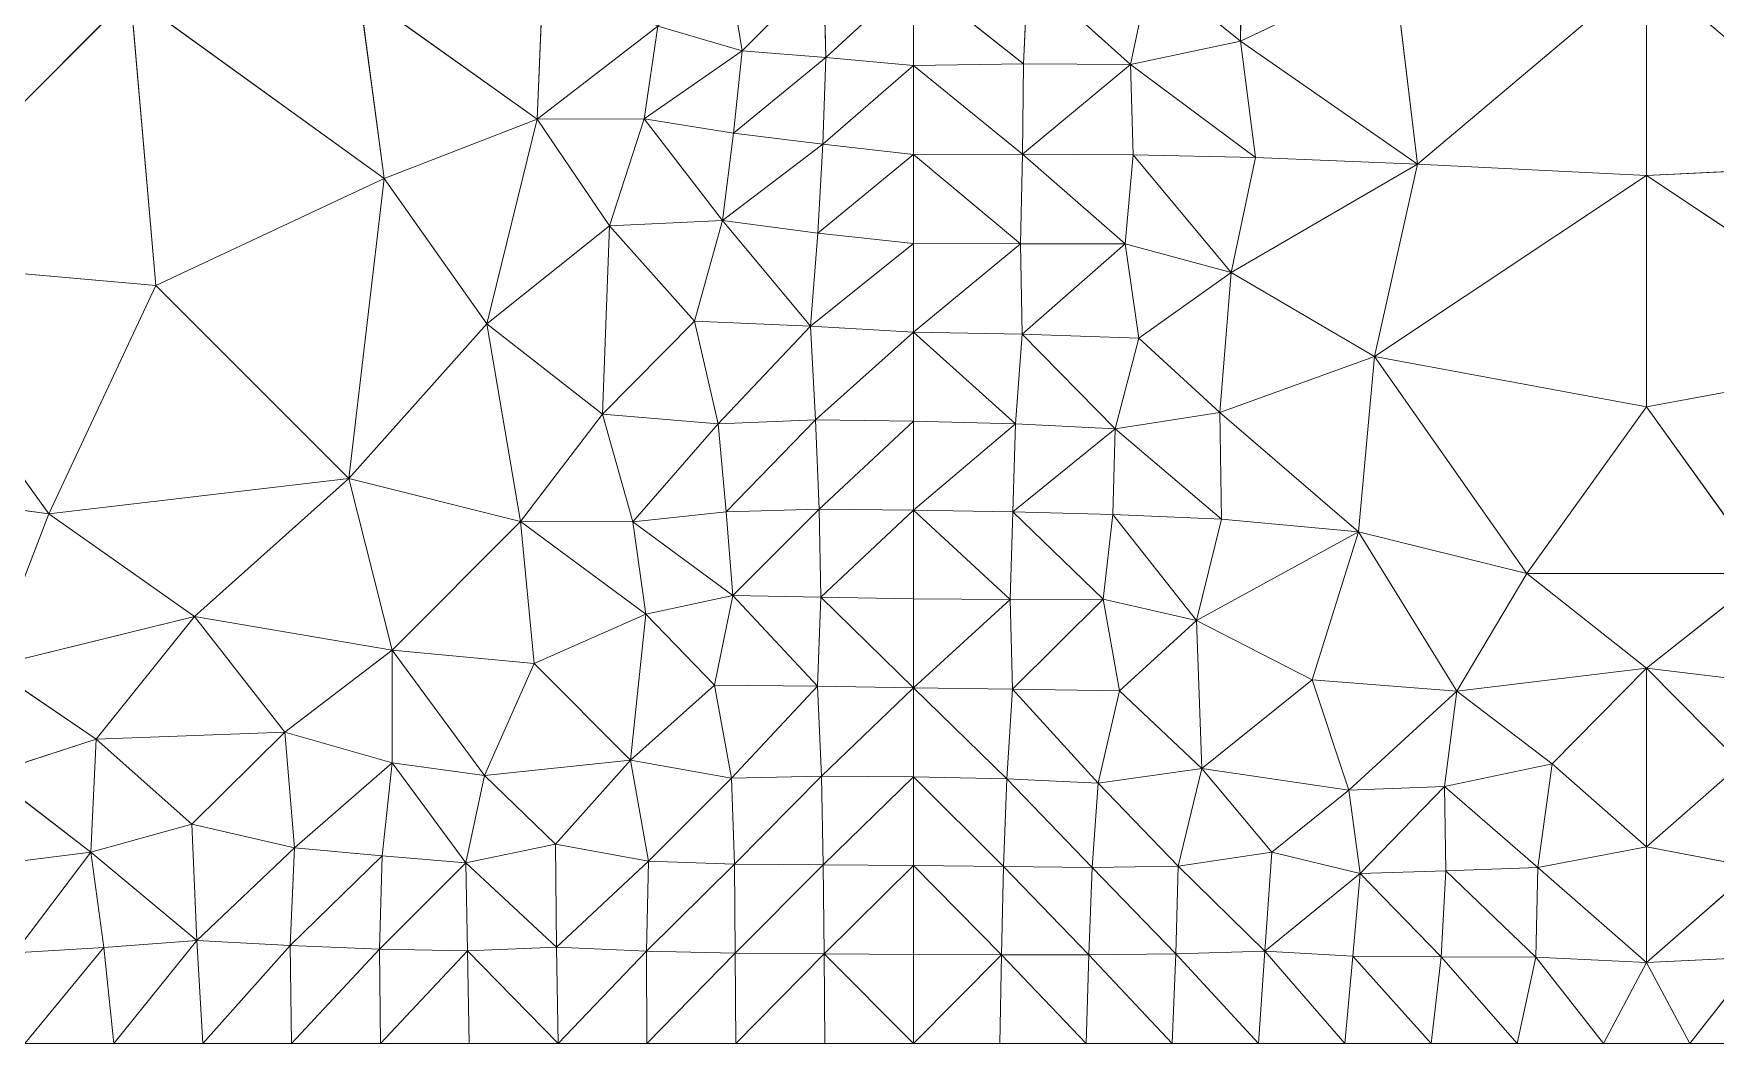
# Model space of a CAD drawing. Header units: metres. Extents: x 0 to 8, y 0 to 4.
# Drawn here: x 0.7 to 1.273, y 0 to 0.344 of the extents above; entities that cross this region are included whole.
import ezdxf

# ---------------------------------------------------------------- set-up
doc = ezdxf.new("R2010")
doc.units = ezdxf.units.M
doc.header["$MEASUREMENT"] = 0
for name, color, linetype, lineweight in [('DL_FE_MESH', 134, 'Continuous', 0), ('DL_FE_MESH_CELLS_10', 132, 'Continuous', 0), ('DL_FE_MESH_CELLS_9', 132, 'Continuous', 0), ('DL_TOPOLOGY', 7, 'Continuous', 0)]:
    doc.layers.add(name, color=color, linetype=linetype, lineweight=lineweight)

msp = doc.modelspace()

# ---------------------------------------------------------------- linework, layer by layer
at = {"layer": 'DL_FE_MESH'}
for p, q in [((1.11201, 0.39184), (1.11154, 0.34169)), ((0.94153, 0.33839), (0.9368, 0.36777)), ((0.87165, 0.31502), (0.87381, 0.36651)), ((0.96934, 0.36604), (0.94153, 0.33839)), ((0.96934, 0.36604), (0.97011, 0.33613)), ((0.97011, 0.33613), (1, 0.36364)), ((1.03749, 0.33391), (1, 0.36364)), ((1.03749, 0.33391), (1.03893, 0.36522)), ((1.07403, 0.3337), (1.03893, 0.36522)), ((1.07403, 0.3337), (1.08088, 0.36642)), ((1.11154, 0.34169), (1.08088, 0.36642)), ((1.11154, 0.34169), (1.16384, 0.36657)), ((1.17181, 0.29976), (1.16384, 0.36657)), ((1.25, 0.36563), (1.17181, 0.29976)), ((1.25, 0.29583), (1.25, 0.36563)), ((0.73293, 0.35733), (0.64267, 0.26707)), ((0.74164, 0.25836), (0.73293, 0.35733)), ((0.81945, 0.29485), (0.73293, 0.35733)), ((0.81098, 0.3584), (0.81945, 0.29485)), ((0.87165, 0.31502), (0.81098, 0.3584)), ((0.87165, 0.31502), (0.91282, 0.34675)), ((0.90815, 0.31523), (0.91282, 0.34675)), ((0.94153, 0.33839), (0.91282, 0.34675)), ((0.94153, 0.33839), (0.90815, 0.31523)), ((0.9386, 0.3103), (0.94153, 0.33839)), ((0.94153, 0.33839), (0.97011, 0.33613)), ((1.07403, 0.3337), (1.11154, 0.34169)), ((1.11661, 0.30199), (1.11154, 0.34169)), ((1.17181, 0.29976), (1.11154, 0.34169)), ((0.97011, 0.33613), (0.9386, 0.3103)), ((0.97011, 0.33613), (0.9691, 0.30651)), ((0.9691, 0.30651), (1, 0.33333)), ((1, 0.33333), (0.97011, 0.33613)), ((1, 0.33333), (1.03749, 0.33391)), ((1.03721, 0.30318), (1, 0.33333)), ((1.03721, 0.30318), (1.03749, 0.33391)), ((1.07403, 0.3337), (1.03721, 0.30318)), ((1.03749, 0.33391), (1.07403, 0.3337)), ((1.07489, 0.30294), (1.07403, 0.3337)), ((1.11661, 0.30199), (1.07403, 0.3337)), ((0.81945, 0.29485), (0.87165, 0.31502)), ((0.85452, 0.24528), (0.87165, 0.31502)), ((0.87165, 0.31502), (0.90815, 0.31523)), ((0.89625, 0.27872), (0.87165, 0.31502)), ((0.89625, 0.27872), (0.90815, 0.31523)), ((0.90815, 0.31523), (0.9386, 0.3103)), ((0.93486, 0.28054), (0.90815, 0.31523)), ((0.93486, 0.28054), (0.9386, 0.3103)), ((0.9386, 0.3103), (0.9691, 0.30651)), ((0.9691, 0.30651), (0.93486, 0.28054)), ((0.9691, 0.30651), (0.96732, 0.27616)), ((1, 0.30303), (0.9691, 0.30651)), ((0.96732, 0.27616), (1, 0.30303)), ((1, 0.30303), (1.03721, 0.30318)), ((1.03652, 0.27259), (1, 0.30303)), ((1.03652, 0.27259), (1.03721, 0.30318)), ((1.03721, 0.30318), (1.07489, 0.30294)), ((1.07216, 0.27254), (1.03721, 0.30318)), ((1.07216, 0.27254), (1.07489, 0.30294)), ((1.07489, 0.30294), (1.11661, 0.30199)), ((1.10832, 0.26279), (1.07489, 0.30294)), ((1.10832, 0.26279), (1.11661, 0.30199)), ((1.10832, 0.26279), (1.17181, 0.29976)), ((1.11661, 0.30199), (1.17181, 0.29976)), ((1.15721, 0.23411), (1.17181, 0.29976)), ((1.17181, 0.29976), (1.25, 0.29583)), ((1.25, 0.29583), (1.32819, 0.29976)), ((0.74164, 0.25836), (0.81945, 0.29485)), ((0.81945, 0.29485), (0.80739, 0.19261)), ((0.85452, 0.24528), (0.81945, 0.29485)), ((1.25, 0.29583), (1.15721, 0.23411)), ((1.25, 0.21702), (1.25, 0.29583)), ((1.34279, 0.23411), (1.25, 0.29583)), ((0.85452, 0.24528), (0.89625, 0.27872)), ((0.89625, 0.27872), (0.89394, 0.21444)), ((0.89625, 0.27872), (0.93486, 0.28054)), ((0.92525, 0.24616), (0.89625, 0.27872)), ((0.92525, 0.24616), (0.93486, 0.28054)), ((0.93486, 0.28054), (0.96732, 0.27616)), ((0.96489, 0.24448), (0.93486, 0.28054)), ((0.96732, 0.27616), (0.96489, 0.24448)), ((1, 0.27273), (0.96732, 0.27616)), ((0.96489, 0.24448), (1, 0.27273)), ((1, 0.27273), (1.03652, 0.27259)), ((1.03652, 0.27259), (1, 0.24242)), ((1.03699, 0.24173), (1.03652, 0.27259)), ((1.03652, 0.27259), (1.07216, 0.27254)), ((1.07216, 0.27254), (1.03699, 0.24173)), ((1.07684, 0.24045), (1.07216, 0.27254)), ((1.07216, 0.27254), (1.10832, 0.26279)), ((0.64267, 0.26707), (0.74164, 0.25836)), ((0.70515, 0.18055), (0.64267, 0.26707)), ((0.70515, 0.18055), (0.74164, 0.25836)), ((0.80739, 0.19261), (0.74164, 0.25836)), ((1.07684, 0.24045), (1.10832, 0.26279)), ((1.10832, 0.26279), (1.10446, 0.21512)), ((1.15721, 0.23411), (1.10832, 0.26279)), ((0.80739, 0.19261), (0.85452, 0.24528)), ((0.86597, 0.17786), (0.85452, 0.24528)), ((0.89394, 0.21444), (0.85452, 0.24528)), ((0.89394, 0.21444), (0.92525, 0.24616)), ((0.93336, 0.21115), (0.92525, 0.24616)), ((0.92525, 0.24616), (0.96489, 0.24448)), ((0.96489, 0.24448), (0.93336, 0.21115)), ((1, 0.24242), (0.96489, 0.24448)), ((0.96489, 0.24448), (0.96661, 0.21262)), ((0.96661, 0.21262), (1, 0.24242)), ((1, 0.24242), (1.03699, 0.24173)), ((1.03482, 0.21121), (1, 0.24242)), ((1.03482, 0.21121), (1.03699, 0.24173)), ((1.03699, 0.24173), (1.07684, 0.24045)), ((1.06874, 0.20954), (1.03699, 0.24173)), ((1.06874, 0.20954), (1.07684, 0.24045)), ((1.10446, 0.21512), (1.07684, 0.24045)), ((1.10446, 0.21512), (1.15721, 0.23411)), ((1.1517, 0.17438), (1.15721, 0.23411)), ((1.15721, 0.23411), (1.25, 0.21702)), ((1.2092, 0.16019), (1.15721, 0.23411)), ((1.25, 0.21702), (1.34279, 0.23411)), ((0.86597, 0.17786), (0.89394, 0.21444)), ((0.90432, 0.1778), (0.89394, 0.21444)), ((0.93336, 0.21115), (0.89394, 0.21444)), ((0.93336, 0.21115), (0.96661, 0.21262)), ((0.96661, 0.21262), (0.93606, 0.18123)), ((1, 0.21212), (0.96661, 0.21262)), ((0.96661, 0.21262), (0.96784, 0.18208)), ((1.06874, 0.20954), (1.10446, 0.21512)), ((1.10504, 0.17874), (1.10446, 0.21512)), ((1.1517, 0.17438), (1.10446, 0.21512)), ((1.2092, 0.16019), (1.25, 0.21702)), ((1.2908, 0.16019), (1.25, 0.21702)), ((0.93336, 0.21115), (0.90432, 0.1778)), ((0.93606, 0.18123), (0.93336, 0.21115)), ((0.96784, 0.18208), (1, 0.21212)), ((1, 0.21212), (1.03482, 0.21121)), ((1.03482, 0.21121), (1, 0.18182)), ((1.03387, 0.18124), (1.03482, 0.21121)), ((1.06874, 0.20954), (1.03387, 0.18124)), ((1.03482, 0.21121), (1.06874, 0.20954)), ((1.06794, 0.18032), (1.06874, 0.20954)), ((1.10504, 0.17874), (1.06874, 0.20954)), ((0.80739, 0.19261), (0.70515, 0.18055)), ((0.75472, 0.14548), (0.80739, 0.19261)), ((0.80739, 0.19261), (0.82214, 0.13403)), ((0.86597, 0.17786), (0.80739, 0.19261)), ((0.70515, 0.18055), (0.6416, 0.18902)), ((0.68498, 0.12835), (0.70515, 0.18055)), ((0.75472, 0.14548), (0.70515, 0.18055)), ((0.86597, 0.17786), (0.82214, 0.13403)), ((0.87056, 0.12944), (0.86597, 0.17786)), ((0.90869, 0.14631), (0.86597, 0.17786)), ((0.90432, 0.1778), (0.86597, 0.17786)), ((0.90432, 0.1778), (0.93606, 0.18123)), ((0.90869, 0.14631), (0.90432, 0.1778)), ((0.93842, 0.15267), (0.90432, 0.1778)), ((0.93606, 0.18123), (0.96784, 0.18208)), ((0.93842, 0.15267), (0.93606, 0.18123)), ((0.96784, 0.18208), (0.93842, 0.15267)), ((1, 0.18182), (0.96784, 0.18208)), ((0.96784, 0.18208), (0.96841, 0.15216)), ((0.96841, 0.15216), (1, 0.18182)), ((1, 0.18182), (1.03387, 0.18124)), ((1.033, 0.15129), (1, 0.18182)), ((1.033, 0.15129), (1.03387, 0.18124)), ((1.03387, 0.18124), (1.06794, 0.18032)), ((1.06472, 0.1514), (1.03387, 0.18124)), ((1.06472, 0.1514), (1.06794, 0.18032)), ((1.06794, 0.18032), (1.10504, 0.17874)), ((1.09651, 0.14415), (1.06794, 0.18032)), ((1.09651, 0.14415), (1.10504, 0.17874)), ((1.10504, 0.17874), (1.1517, 0.17438)), ((1.09651, 0.14415), (1.1517, 0.17438)), ((1.13596, 0.12398), (1.1517, 0.17438)), ((1.1517, 0.17438), (1.2092, 0.16019)), ((1.18526, 0.12005), (1.1517, 0.17438)), ((1.18526, 0.12005), (1.2092, 0.16019)), ((1.25, 0.12786), (1.2092, 0.16019)), ((1.2908, 0.16019), (1.2092, 0.16019)), ((1.25, 0.12786), (1.2908, 0.16019)), ((0.90869, 0.14631), (0.93842, 0.15267)), ((0.93208, 0.12208), (0.93842, 0.15267)), ((0.93842, 0.15267), (0.96841, 0.15216)), ((0.96725, 0.12173), (0.93842, 0.15267)), ((0.96841, 0.15216), (0.96725, 0.12173)), ((1, 0.15152), (0.96841, 0.15216)), ((0.96841, 0.15216), (1, 0.12121)), ((1, 0.15152), (1.033, 0.15129)), ((1.033, 0.15129), (1, 0.12121)), ((1.033, 0.15129), (1.06472, 0.1514)), ((1.03369, 0.12078), (1.033, 0.15129)), ((1.06472, 0.1514), (1.03369, 0.12078)), ((1.0702, 0.12015), (1.06472, 0.1514)), ((1.06472, 0.1514), (1.09651, 0.14415)), ((0.75472, 0.14548), (0.68498, 0.12835)), ((0.72128, 0.10375), (0.75472, 0.14548)), ((0.78556, 0.10606), (0.75472, 0.14548)), ((0.82214, 0.13403), (0.75472, 0.14548)), ((0.87056, 0.12944), (0.90869, 0.14631)), ((0.90869, 0.14631), (0.90349, 0.09651)), ((0.93208, 0.12208), (0.90869, 0.14631)), ((1.0702, 0.12015), (1.09651, 0.14415)), ((1.09651, 0.14415), (1.09828, 0.0937)), ((1.13596, 0.12398), (1.09651, 0.14415)), ((0.78556, 0.10606), (0.82214, 0.13403)), ((0.82214, 0.13403), (0.87056, 0.12944)), ((0.8222, 0.09568), (0.82214, 0.13403)), ((0.85369, 0.09131), (0.82214, 0.13403)), ((0.68498, 0.12835), (0.72128, 0.10375)), ((0.85369, 0.09131), (0.87056, 0.12944)), ((0.90349, 0.09651), (0.87056, 0.12944)), ((1.18526, 0.12005), (1.25, 0.12786)), ((1.21781, 0.09527), (1.25, 0.12786)), ((1.25, 0.12786), (1.25, 0.06698)), ((1.28219, 0.09527), (1.25, 0.12786)), ((1.31474, 0.12005), (1.25, 0.12786)), ((0.90349, 0.09651), (0.93208, 0.12208)), ((0.93787, 0.09035), (0.93208, 0.12208)), ((0.93208, 0.12208), (0.96725, 0.12173)), ((0.96725, 0.12173), (0.93787, 0.09035)), ((1, 0.12121), (0.96725, 0.12173)), ((0.96725, 0.12173), (0.96856, 0.09104)), ((0.96856, 0.09104), (1, 0.12121)), ((1, 0.12121), (1.03369, 0.12078)), ((1.03179, 0.09022), (1, 0.12121)), ((1.03179, 0.09022), (1.03369, 0.12078)), ((1.03369, 0.12078), (1.0702, 0.12015)), ((1.06296, 0.08869), (1.03369, 0.12078)), ((1.09828, 0.0937), (1.13596, 0.12398)), ((1.14841, 0.08636), (1.13596, 0.12398)), ((1.13596, 0.12398), (1.18526, 0.12005)), ((1.06296, 0.08869), (1.0702, 0.12015)), ((1.09828, 0.0937), (1.0702, 0.12015)), ((1.14841, 0.08636), (1.18526, 0.12005)), ((1.18106, 0.08751), (1.18526, 0.12005)), ((1.18526, 0.12005), (1.21781, 0.09527)), ((0.68477, 0.09185), (0.72128, 0.10375)), ((0.71946, 0.06514), (0.72128, 0.10375)), ((0.78556, 0.10606), (0.72128, 0.10375)), ((0.75384, 0.07475), (0.72128, 0.10375)), ((0.75384, 0.07475), (0.78556, 0.10606)), ((0.78885, 0.06664), (0.78556, 0.10606)), ((0.78556, 0.10606), (0.8222, 0.09568)), ((0.71946, 0.06514), (0.68477, 0.09185)), ((0.8222, 0.09568), (0.78885, 0.06664)), ((0.81877, 0.06394), (0.8222, 0.09568)), ((0.8222, 0.09568), (0.85369, 0.09131)), ((0.84733, 0.06158), (0.8222, 0.09568)), ((0.90349, 0.09651), (0.85369, 0.09131)), ((0.87792, 0.06792), (0.90349, 0.09651)), ((0.90349, 0.09651), (0.90965, 0.06213)), ((0.93787, 0.09035), (0.90349, 0.09651)), ((1.06296, 0.08869), (1.09828, 0.0937)), ((1.0902, 0.06038), (1.09828, 0.0937)), ((1.12214, 0.06514), (1.09828, 0.0937)), ((1.14841, 0.08636), (1.09828, 0.0937)), ((1.18106, 0.08751), (1.21781, 0.09527)), ((1.21293, 0.05995), (1.21781, 0.09527)), ((1.25, 0.06698), (1.21781, 0.09527)), ((1.25, 0.06698), (1.28219, 0.09527)), ((0.84733, 0.06158), (0.85369, 0.09131)), ((0.87792, 0.06792), (0.85369, 0.09131)), ((0.93787, 0.09035), (0.90965, 0.06213)), ((0.96856, 0.09104), (0.93787, 0.09035)), ((0.93891, 0.06109), (0.93787, 0.09035)), ((0.96856, 0.09104), (0.93891, 0.06109)), ((0.9692, 0.06086), (0.96856, 0.09104)), ((1, 0.09091), (0.96856, 0.09104)), ((0.9692, 0.06086), (1, 0.09091)), ((1, 0.09091), (1.03179, 0.09022)), ((1.03065, 0.06029), (1, 0.09091)), ((1.03179, 0.09022), (1.03065, 0.06029)), ((1.06087, 0.05996), (1.03179, 0.09022)), ((1.06296, 0.08869), (1.03179, 0.09022)), ((1.06087, 0.05996), (1.06296, 0.08869)), ((1.0902, 0.06038), (1.06296, 0.08869)), ((1.12214, 0.06514), (1.14841, 0.08636)), ((1.14841, 0.08636), (1.18106, 0.08751)), ((1.15227, 0.05787), (1.14841, 0.08636)), ((1.18106, 0.08751), (1.15227, 0.05787)), ((1.18154, 0.05885), (1.18106, 0.08751)), ((1.21293, 0.05995), (1.18106, 0.08751)), ((0.71946, 0.06514), (0.75384, 0.07475)), ((0.75552, 0.03511), (0.75384, 0.07475)), ((0.78885, 0.06664), (0.75384, 0.07475)), ((0.6897, 0.0614), (0.71946, 0.06514)), ((0.71946, 0.06514), (0.69349, 0.0309)), ((0.72384, 0.03268), (0.71946, 0.06514)), ((0.75552, 0.03511), (0.71946, 0.06514)), ((0.78885, 0.06664), (0.75552, 0.03511)), ((0.78738, 0.03339), (0.78885, 0.06664)), ((0.81877, 0.06394), (0.78738, 0.03339)), ((0.78885, 0.06664), (0.81877, 0.06394)), ((0.81792, 0.03216), (0.81877, 0.06394)), ((0.81877, 0.06394), (0.84733, 0.06158)), ((0.84733, 0.06158), (0.87792, 0.06792)), ((0.87827, 0.03275), (0.87792, 0.06792)), ((0.90965, 0.06213), (0.87792, 0.06792)), ((1.0902, 0.06038), (1.12214, 0.06514)), ((1.11975, 0.03142), (1.12214, 0.06514)), ((1.12214, 0.06514), (1.15227, 0.05787)), ((1.21293, 0.05995), (1.25, 0.06698)), ((1.25, 0.0276), (1.25, 0.06698)), ((1.28707, 0.05995), (1.25, 0.06698)), ((0.84733, 0.06158), (0.81792, 0.03216)), ((0.84784, 0.03159), (0.84733, 0.06158)), ((0.87827, 0.03275), (0.84733, 0.06158)), ((0.90965, 0.06213), (0.87827, 0.03275)), ((0.90896, 0.03144), (0.90965, 0.06213)), ((0.93891, 0.06109), (0.90896, 0.03144)), ((0.90965, 0.06213), (0.93891, 0.06109)), ((0.93891, 0.06109), (0.9692, 0.06086)), ((0.93891, 0.06109), (0.93914, 0.0308)), ((0.9692, 0.06086), (0.93914, 0.0308)), ((0.96949, 0.03051), (0.9692, 0.06086)), ((1, 0.06061), (0.9692, 0.06086)), ((0.96949, 0.03051), (1, 0.06061)), ((1, 0.06061), (1.03065, 0.06029)), ((1.02995, 0.03022), (1, 0.06061)), ((1.02995, 0.03022), (1.03065, 0.06029)), ((1.03065, 0.06029), (1.06087, 0.05996)), ((1.05978, 0.03022), (1.03065, 0.06029)), ((1.05978, 0.03022), (1.06087, 0.05996)), ((1.06087, 0.05996), (1.0902, 0.06038)), ((1.08948, 0.03055), (1.06087, 0.05996)), ((1.08948, 0.03055), (1.0902, 0.06038)), ((1.11975, 0.03142), (1.0902, 0.06038)), ((1.15227, 0.05787), (1.11975, 0.03142)), ((1.14976, 0.02977), (1.15227, 0.05787)), ((1.15227, 0.05787), (1.18154, 0.05885)), ((1.17999, 0.02954), (1.15227, 0.05787)), ((1.17999, 0.02954), (1.18154, 0.05885)), ((1.18154, 0.05885), (1.21293, 0.05995)), ((1.21219, 0.02935), (1.18154, 0.05885)), ((1.21219, 0.02935), (1.21293, 0.05995)), ((1.25, 0.0276), (1.21293, 0.05995)), ((1.28707, 0.05995), (1.25, 0.0276)), ((0.75552, 0.03511), (0.72384, 0.03268)), ((0.75552, 0.03511), (0.72727, 0)), ((0.75758, 0), (0.75552, 0.03511)), ((0.78738, 0.03339), (0.75552, 0.03511)), ((0.72384, 0.03268), (0.69349, 0.0309)), ((0.72384, 0.03268), (0.69697, 0)), ((0.72727, 0), (0.72384, 0.03268)), ((0.78738, 0.03339), (0.75758, 0)), ((0.78788, 0), (0.78738, 0.03339)), ((0.81792, 0.03216), (0.78738, 0.03339)), ((0.81792, 0.03216), (0.78788, 0)), ((0.81818, 0), (0.81792, 0.03216)), ((0.84784, 0.03159), (0.81792, 0.03216)), ((0.84784, 0.03159), (0.81818, 0)), ((0.87827, 0.03275), (0.84784, 0.03159)), ((0.84848, 0), (0.84784, 0.03159)), ((0.84784, 0.03159), (0.87879, 0)), ((0.87879, 0), (0.87827, 0.03275)), ((0.90896, 0.03144), (0.87827, 0.03275)), ((0.90896, 0.03144), (0.87879, 0)), ((0.90909, 0), (0.90896, 0.03144)), ((0.93914, 0.0308), (0.90896, 0.03144)), ((0.93914, 0.0308), (0.90909, 0)), ((0.93914, 0.0308), (0.96949, 0.03051)), ((0.93939, 0), (0.93914, 0.0308)), ((0.96949, 0.03051), (0.93939, 0)), ((1, 0.0303), (0.96949, 0.03051)), ((0.96949, 0.03051), (1, 0)), ((0.96949, 0.03051), (0.9697, 0)), ((1, 0.0303), (1.02995, 0.03022)), ((1.02995, 0.03022), (1, 0)), ((1.02941, 0), (1.02995, 0.03022)), ((1.02995, 0.03022), (1.05882, 0)), ((1.05978, 0.03022), (1.02995, 0.03022)), ((1.05882, 0), (1.05978, 0.03022)), ((1.08948, 0.03055), (1.05978, 0.03022)), ((1.05978, 0.03022), (1.08824, 0)), ((1.08824, 0), (1.08948, 0.03055)), ((1.11975, 0.03142), (1.08948, 0.03055)), ((1.08948, 0.03055), (1.11765, 0)), ((1.11765, 0), (1.11975, 0.03142)), ((1.11975, 0.03142), (1.14706, 0)), ((1.14976, 0.02977), (1.11975, 0.03142)), ((1.14706, 0), (1.14976, 0.02977)), ((1.14976, 0.02977), (1.17647, 0)), ((1.17999, 0.02954), (1.14976, 0.02977)), ((1.17647, 0), (1.17999, 0.02954)), ((1.17999, 0.02954), (1.20588, 0)), ((1.21219, 0.02935), (1.17999, 0.02954)), ((1.20588, 0), (1.21219, 0.02935)), ((1.23529, 0), (1.21219, 0.02935)), ((1.25, 0.0276), (1.21219, 0.02935)), ((1.28781, 0.02935), (1.25, 0.0276)), ((1.28781, 0.02935), (1.26471, 0)), ((1.23529, 0), (1.25, 0.0276)), ((1.26471, 0), (1.25, 0.0276))]:
    msp.add_line(p, q, dxfattribs=at)
at = {"layer": 'DL_FE_MESH_CELLS_10'}
for points in [[(0.61575, 0.38425), (0.64267, 0.26707), (0.73293, 0.35733)], [(0.91282, 0.34675), (0.94153, 0.33839), (0.9368, 0.36777)], [(0.9368, 0.36777), (0.94153, 0.33839), (0.96934, 0.36604)], [(0.81098, 0.3584), (0.87165, 0.31502), (0.87381, 0.36651)], [(0.91282, 0.34675), (0.87381, 0.36651), (0.87165, 0.31502)], [(0.96934, 0.36604), (0.94153, 0.33839), (0.97011, 0.33613)], [(0.97011, 0.33613), (1, 0.36364), (0.96934, 0.36604)], [(0.73293, 0.35733), (0.64267, 0.26707), (0.74164, 0.25836)], [(0.81098, 0.3584), (0.73293, 0.35733), (0.81945, 0.29485)], [(0.81945, 0.29485), (0.73293, 0.35733), (0.74164, 0.25836)], [(0.81098, 0.3584), (0.81945, 0.29485), (0.87165, 0.31502)], [(0.91282, 0.34675), (0.87165, 0.31502), (0.90815, 0.31523)], [(0.91282, 0.34675), (0.90815, 0.31523), (0.94153, 0.33839)], [(0.94153, 0.33839), (0.90815, 0.31523), (0.9386, 0.3103)], [(0.94153, 0.33839), (0.9386, 0.3103), (0.97011, 0.33613)], [(0.97011, 0.33613), (0.9386, 0.3103), (0.9691, 0.30651)], [(0.9691, 0.30651), (1, 0.33333), (0.97011, 0.33613)], [(0.87165, 0.31502), (0.81945, 0.29485), (0.85452, 0.24528)], [(0.87165, 0.31502), (0.85452, 0.24528), (0.89625, 0.27872)], [(0.87165, 0.31502), (0.89625, 0.27872), (0.90815, 0.31523)], [(0.90815, 0.31523), (0.89625, 0.27872), (0.93486, 0.28054)], [(0.90815, 0.31523), (0.93486, 0.28054), (0.9386, 0.3103)], [(0.9386, 0.3103), (0.93486, 0.28054), (0.9691, 0.30651)], [(0.9691, 0.30651), (0.93486, 0.28054), (0.96732, 0.27616)], [(0.96732, 0.27616), (1, 0.30303), (0.9691, 0.30651)], [(0.74164, 0.25836), (0.80739, 0.19261), (0.81945, 0.29485)], [(0.81945, 0.29485), (0.80739, 0.19261), (0.85452, 0.24528)], [(0.85452, 0.24528), (0.89394, 0.21444), (0.89625, 0.27872)], [(0.89625, 0.27872), (0.89394, 0.21444), (0.92525, 0.24616)], [(0.89625, 0.27872), (0.92525, 0.24616), (0.93486, 0.28054)], [(0.93486, 0.28054), (0.92525, 0.24616), (0.96489, 0.24448)], [(0.93486, 0.28054), (0.96489, 0.24448), (0.96732, 0.27616)], [(0.96489, 0.24448), (1, 0.27273), (0.96732, 0.27616)], [(0.64267, 0.26707), (0.6416, 0.18902), (0.70515, 0.18055)], [(0.64267, 0.26707), (0.70515, 0.18055), (0.74164, 0.25836)], [(0.70515, 0.18055), (0.80739, 0.19261), (0.74164, 0.25836)], [(0.85452, 0.24528), (0.80739, 0.19261), (0.86597, 0.17786)], [(0.85452, 0.24528), (0.86597, 0.17786), (0.89394, 0.21444)], [(0.89394, 0.21444), (0.93336, 0.21115), (0.92525, 0.24616)], [(0.92525, 0.24616), (0.93336, 0.21115), (0.96489, 0.24448)], [(0.96489, 0.24448), (0.93336, 0.21115), (0.96661, 0.21262)], [(0.96661, 0.21262), (1, 0.24242), (0.96489, 0.24448)], [(0.86597, 0.17786), (0.90432, 0.1778), (0.89394, 0.21444)], [(0.89394, 0.21444), (0.90432, 0.1778), (0.93336, 0.21115)], [(0.93336, 0.21115), (0.93606, 0.18123), (0.96661, 0.21262)], [(0.96661, 0.21262), (0.93606, 0.18123), (0.96784, 0.18208)], [(0.96784, 0.18208), (1, 0.21212), (0.96661, 0.21262)], [(0.93336, 0.21115), (0.90432, 0.1778), (0.93606, 0.18123)], [(0.70515, 0.18055), (0.75472, 0.14548), (0.80739, 0.19261)], [(0.75472, 0.14548), (0.82214, 0.13403), (0.80739, 0.19261)], [(0.80739, 0.19261), (0.82214, 0.13403), (0.86597, 0.17786)], [(0.6416, 0.18902), (0.68498, 0.12835), (0.70515, 0.18055)], [(0.70515, 0.18055), (0.68498, 0.12835), (0.75472, 0.14548)], [(0.86597, 0.17786), (0.82214, 0.13403), (0.87056, 0.12944)], [(0.90869, 0.14631), (0.86597, 0.17786), (0.87056, 0.12944)], [(0.90432, 0.1778), (0.86597, 0.17786), (0.90869, 0.14631)], [(0.90432, 0.1778), (0.93842, 0.15267), (0.93606, 0.18123)], [(0.90432, 0.1778), (0.90869, 0.14631), (0.93842, 0.15267)], [(0.93606, 0.18123), (0.93842, 0.15267), (0.96784, 0.18208)], [(0.96784, 0.18208), (0.93842, 0.15267), (0.96841, 0.15216)], [(0.96841, 0.15216), (1, 0.18182), (0.96784, 0.18208)], [(0.90869, 0.14631), (0.93208, 0.12208), (0.93842, 0.15267)], [(0.93842, 0.15267), (0.93208, 0.12208), (0.96725, 0.12173)], [(0.93842, 0.15267), (0.96725, 0.12173), (0.96841, 0.15216)], [(1, 0.12121), (0.96841, 0.15216), (0.96725, 0.12173)], [(0.75472, 0.14548), (0.68498, 0.12835), (0.72128, 0.10375)], [(0.72128, 0.10375), (0.78556, 0.10606), (0.75472, 0.14548)], [(0.75472, 0.14548), (0.78556, 0.10606), (0.82214, 0.13403)], [(0.87056, 0.12944), (0.90349, 0.09651), (0.90869, 0.14631)], [(0.90869, 0.14631), (0.90349, 0.09651), (0.93208, 0.12208)], [(0.78556, 0.10606), (0.8222, 0.09568), (0.82214, 0.13403)], [(0.82214, 0.13403), (0.8222, 0.09568), (0.85369, 0.09131)], [(0.82214, 0.13403), (0.85369, 0.09131), (0.87056, 0.12944)], [(0.68498, 0.12835), (0.68477, 0.09185), (0.72128, 0.10375)], [(0.85369, 0.09131), (0.90349, 0.09651), (0.87056, 0.12944)], [(0.90349, 0.09651), (0.93787, 0.09035), (0.93208, 0.12208)], [(0.93208, 0.12208), (0.93787, 0.09035), (0.96725, 0.12173)], [(0.96725, 0.12173), (0.93787, 0.09035), (0.96856, 0.09104)], [(0.96856, 0.09104), (1, 0.12121), (0.96725, 0.12173)], [(0.68477, 0.09185), (0.71946, 0.06514), (0.72128, 0.10375)], [(0.72128, 0.10375), (0.71946, 0.06514), (0.75384, 0.07475)], [(0.72128, 0.10375), (0.75384, 0.07475), (0.78556, 0.10606)], [(0.75384, 0.07475), (0.78885, 0.06664), (0.78556, 0.10606)], [(0.78556, 0.10606), (0.78885, 0.06664), (0.8222, 0.09568)], [(0.68477, 0.09185), (0.6897, 0.0614), (0.71946, 0.06514)], [(0.8222, 0.09568), (0.78885, 0.06664), (0.81877, 0.06394)], [(0.8222, 0.09568), (0.81877, 0.06394), (0.84733, 0.06158)], [(0.8222, 0.09568), (0.84733, 0.06158), (0.85369, 0.09131)], [(0.85369, 0.09131), (0.87792, 0.06792), (0.90349, 0.09651)], [(0.87792, 0.06792), (0.90965, 0.06213), (0.90349, 0.09651)], [(0.90349, 0.09651), (0.90965, 0.06213), (0.93787, 0.09035)], [(0.85369, 0.09131), (0.84733, 0.06158), (0.87792, 0.06792)], [(0.93787, 0.09035), (0.90965, 0.06213), (0.93891, 0.06109)], [(0.93787, 0.09035), (0.93891, 0.06109), (0.96856, 0.09104)], [(0.96856, 0.09104), (0.93891, 0.06109), (0.9692, 0.06086)], [(0.9692, 0.06086), (1, 0.09091), (0.96856, 0.09104)], [(0.71946, 0.06514), (0.75552, 0.03511), (0.75384, 0.07475)], [(0.75384, 0.07475), (0.75552, 0.03511), (0.78885, 0.06664)], [(0.6897, 0.0614), (0.69349, 0.0309), (0.71946, 0.06514)], [(0.71946, 0.06514), (0.69349, 0.0309), (0.72384, 0.03268)], [(0.71946, 0.06514), (0.72384, 0.03268), (0.75552, 0.03511)], [(0.78885, 0.06664), (0.75552, 0.03511), (0.78738, 0.03339)], [(0.78885, 0.06664), (0.78738, 0.03339), (0.81877, 0.06394)], [(0.81877, 0.06394), (0.78738, 0.03339), (0.81792, 0.03216)], [(0.81877, 0.06394), (0.81792, 0.03216), (0.84733, 0.06158)], [(0.84733, 0.06158), (0.87827, 0.03275), (0.87792, 0.06792)], [(0.87792, 0.06792), (0.87827, 0.03275), (0.90965, 0.06213)], [(0.84733, 0.06158), (0.81792, 0.03216), (0.84784, 0.03159)], [(0.84733, 0.06158), (0.84784, 0.03159), (0.87827, 0.03275)], [(0.90965, 0.06213), (0.87827, 0.03275), (0.90896, 0.03144)], [(0.90965, 0.06213), (0.90896, 0.03144), (0.93891, 0.06109)], [(0.93891, 0.06109), (0.90896, 0.03144), (0.93914, 0.0308)], [(0.93891, 0.06109), (0.93914, 0.0308), (0.9692, 0.06086)], [(0.9692, 0.06086), (0.93914, 0.0308), (0.96949, 0.03051)], [(0.96949, 0.03051), (1, 0.06061), (0.9692, 0.06086)], [(0.72727, 0), (0.75552, 0.03511), (0.72384, 0.03268)], [(0.75758, 0), (0.78738, 0.03339), (0.75552, 0.03511)], [(0.69697, 0), (0.72384, 0.03268), (0.69349, 0.0309)], [(0.78788, 0), (0.81792, 0.03216), (0.78738, 0.03339)], [(0.81818, 0), (0.84784, 0.03159), (0.81792, 0.03216)], [(0.84784, 0.03159), (0.87879, 0), (0.87827, 0.03275)], [(0.87879, 0), (0.90896, 0.03144), (0.87827, 0.03275)], [(0.90909, 0), (0.93914, 0.0308), (0.90896, 0.03144)], [(0.93939, 0), (0.96949, 0.03051), (0.93914, 0.0308)]]:
    msp.add_3dface(points, dxfattribs=at)
for points, invisible_edges in [([(1, 0.33333), (1, 0.36364), (0.97011, 0.33613)], 1), ([(1, 0.30303), (1, 0.33333), (0.9691, 0.30651)], 1), ([(1, 0.27273), (1, 0.30303), (0.96732, 0.27616)], 1), ([(1, 0.24242), (1, 0.27273), (0.96489, 0.24448)], 1), ([(1, 0.21212), (1, 0.24242), (0.96661, 0.21262)], 1), ([(1, 0.18182), (1, 0.21212), (0.96784, 0.18208)], 1), ([(1, 0.15152), (1, 0.18182), (0.96841, 0.15216)], 1), ([(1, 0.12121), (1, 0.15152), (0.96841, 0.15216)], 1), ([(1, 0.09091), (1, 0.12121), (0.96856, 0.09104)], 1), ([(1, 0.06061), (1, 0.09091), (0.9692, 0.06086)], 1), ([(1, 0.0303), (1, 0.06061), (0.96949, 0.03051)], 1), ([(0.72727, 0), (0.75758, 0), (0.75552, 0.03511)], 1), ([(0.69697, 0), (0.72727, 0), (0.72384, 0.03268)], 1), ([(0.75758, 0), (0.78788, 0), (0.78738, 0.03339)], 1), ([(0.78788, 0), (0.81818, 0), (0.81792, 0.03216)], 1), ([(0.81818, 0), (0.84848, 0), (0.84784, 0.03159)], 1), ([(0.84848, 0), (0.87879, 0), (0.84784, 0.03159)], 1), ([(0.87879, 0), (0.90909, 0), (0.90896, 0.03144)], 1), ([(0.90909, 0), (0.93939, 0), (0.93914, 0.0308)], 1), ([(0.93939, 0), (0.9697, 0), (0.96949, 0.03051)], 1), ([(1, 0), (1, 0.0303), (0.96949, 0.03051)], 1), ([(1, 0), (0.96949, 0.03051), (0.9697, 0)], 4)]:
    msp.add_3dface(points, dxfattribs=dict(at, invisible_edges=invisible_edges))
at = {"layer": 'DL_FE_MESH_CELLS_9'}
for points in [[(1.08088, 0.36642), (1.11154, 0.34169), (1.11201, 0.39184)], [(1.11201, 0.39184), (1.11154, 0.34169), (1.16384, 0.36657)], [(1, 0.36364), (1.03749, 0.33391), (1.03893, 0.36522)], [(1.03893, 0.36522), (1.03749, 0.33391), (1.07403, 0.3337)], [(1.03893, 0.36522), (1.07403, 0.3337), (1.08088, 0.36642)], [(1.08088, 0.36642), (1.07403, 0.3337), (1.11154, 0.34169)], [(1.11154, 0.34169), (1.17181, 0.29976), (1.16384, 0.36657)], [(1.16384, 0.36657), (1.17181, 0.29976), (1.25, 0.36563)], [(1.25, 0.36563), (1.17181, 0.29976), (1.25, 0.29583)], [(1.25, 0.36563), (1.32819, 0.29976), (1.33616, 0.36657)], [(1.25, 0.36563), (1.25, 0.29583), (1.32819, 0.29976)], [(1.07403, 0.3337), (1.11661, 0.30199), (1.11154, 0.34169)], [(1.11154, 0.34169), (1.11661, 0.30199), (1.17181, 0.29976)], [(1, 0.33333), (1.03721, 0.30318), (1.03749, 0.33391)], [(1.03749, 0.33391), (1.03721, 0.30318), (1.07403, 0.3337)], [(1.07403, 0.3337), (1.03721, 0.30318), (1.07489, 0.30294)], [(1.07403, 0.3337), (1.07489, 0.30294), (1.11661, 0.30199)], [(1, 0.30303), (1.03652, 0.27259), (1.03721, 0.30318)], [(1.03721, 0.30318), (1.03652, 0.27259), (1.07216, 0.27254)], [(1.03721, 0.30318), (1.07216, 0.27254), (1.07489, 0.30294)], [(1.07489, 0.30294), (1.07216, 0.27254), (1.10832, 0.26279)], [(1.07489, 0.30294), (1.10832, 0.26279), (1.11661, 0.30199)], [(1.17181, 0.29976), (1.11661, 0.30199), (1.10832, 0.26279)], [(1.17181, 0.29976), (1.10832, 0.26279), (1.15721, 0.23411)], [(1.17181, 0.29976), (1.15721, 0.23411), (1.25, 0.29583)], [(1.25, 0.29583), (1.34279, 0.23411), (1.32819, 0.29976)], [(1.25, 0.29583), (1.15721, 0.23411), (1.25, 0.21702)], [(1.25, 0.29583), (1.25, 0.21702), (1.34279, 0.23411)], [(1.03652, 0.27259), (1, 0.24242), (1.03699, 0.24173)], [(1.03652, 0.27259), (1.03699, 0.24173), (1.07216, 0.27254)], [(1.07216, 0.27254), (1.03699, 0.24173), (1.07684, 0.24045)], [(1.07216, 0.27254), (1.07684, 0.24045), (1.10832, 0.26279)], [(1.07684, 0.24045), (1.10446, 0.21512), (1.10832, 0.26279)], [(1.10832, 0.26279), (1.10446, 0.21512), (1.15721, 0.23411)], [(1, 0.24242), (1.03482, 0.21121), (1.03699, 0.24173)], [(1.03699, 0.24173), (1.03482, 0.21121), (1.06874, 0.20954)], [(1.03699, 0.24173), (1.06874, 0.20954), (1.07684, 0.24045)], [(1.07684, 0.24045), (1.06874, 0.20954), (1.10446, 0.21512)], [(1.15721, 0.23411), (1.10446, 0.21512), (1.1517, 0.17438)], [(1.15721, 0.23411), (1.1517, 0.17438), (1.2092, 0.16019)], [(1.15721, 0.23411), (1.2092, 0.16019), (1.25, 0.21702)], [(1.34279, 0.23411), (1.25, 0.21702), (1.2908, 0.16019)], [(1.06874, 0.20954), (1.10504, 0.17874), (1.10446, 0.21512)], [(1.1517, 0.17438), (1.10446, 0.21512), (1.10504, 0.17874)], [(1.2092, 0.16019), (1.2908, 0.16019), (1.25, 0.21702)], [(1.03482, 0.21121), (1, 0.18182), (1.03387, 0.18124)], [(1.03482, 0.21121), (1.03387, 0.18124), (1.06874, 0.20954)], [(1.06874, 0.20954), (1.03387, 0.18124), (1.06794, 0.18032)], [(1.06874, 0.20954), (1.06794, 0.18032), (1.10504, 0.17874)], [(1, 0.18182), (1.033, 0.15129), (1.03387, 0.18124)], [(1.03387, 0.18124), (1.033, 0.15129), (1.06472, 0.1514)], [(1.03387, 0.18124), (1.06472, 0.1514), (1.06794, 0.18032)], [(1.06794, 0.18032), (1.06472, 0.1514), (1.09651, 0.14415)], [(1.06794, 0.18032), (1.09651, 0.14415), (1.10504, 0.17874)], [(1.1517, 0.17438), (1.10504, 0.17874), (1.09651, 0.14415)], [(1.1517, 0.17438), (1.09651, 0.14415), (1.13596, 0.12398)], [(1.1517, 0.17438), (1.13596, 0.12398), (1.18526, 0.12005)], [(1.1517, 0.17438), (1.18526, 0.12005), (1.2092, 0.16019)], [(1.25, 0.12786), (1.2092, 0.16019), (1.18526, 0.12005)], [(1.2092, 0.16019), (1.25, 0.12786), (1.2908, 0.16019)], [(1.2908, 0.16019), (1.25, 0.12786), (1.31474, 0.12005)], [(1.033, 0.15129), (1, 0.12121), (1.03369, 0.12078)], [(1.033, 0.15129), (1.03369, 0.12078), (1.06472, 0.1514)], [(1.06472, 0.1514), (1.03369, 0.12078), (1.0702, 0.12015)], [(1.06472, 0.1514), (1.0702, 0.12015), (1.09651, 0.14415)], [(1.0702, 0.12015), (1.09828, 0.0937), (1.09651, 0.14415)], [(1.09651, 0.14415), (1.09828, 0.0937), (1.13596, 0.12398)], [(1.25, 0.12786), (1.18526, 0.12005), (1.21781, 0.09527)], [(1.21781, 0.09527), (1.25, 0.06698), (1.25, 0.12786)], [(1.25, 0.12786), (1.25, 0.06698), (1.28219, 0.09527)], [(1.31474, 0.12005), (1.25, 0.12786), (1.28219, 0.09527)], [(1, 0.12121), (1.03179, 0.09022), (1.03369, 0.12078)], [(1.03369, 0.12078), (1.03179, 0.09022), (1.06296, 0.08869)], [(1.03369, 0.12078), (1.06296, 0.08869), (1.0702, 0.12015)], [(1.09828, 0.0937), (1.14841, 0.08636), (1.13596, 0.12398)], [(1.18526, 0.12005), (1.13596, 0.12398), (1.14841, 0.08636)], [(1.0702, 0.12015), (1.06296, 0.08869), (1.09828, 0.0937)], [(1.18526, 0.12005), (1.14841, 0.08636), (1.18106, 0.08751)], [(1.18526, 0.12005), (1.18106, 0.08751), (1.21781, 0.09527)], [(1.06296, 0.08869), (1.0902, 0.06038), (1.09828, 0.0937)], [(1.09828, 0.0937), (1.0902, 0.06038), (1.12214, 0.06514)], [(1.09828, 0.0937), (1.12214, 0.06514), (1.14841, 0.08636)], [(1.18106, 0.08751), (1.21293, 0.05995), (1.21781, 0.09527)], [(1.21781, 0.09527), (1.21293, 0.05995), (1.25, 0.06698)], [(1.25, 0.06698), (1.28707, 0.05995), (1.28219, 0.09527)], [(1, 0.09091), (1.03065, 0.06029), (1.03179, 0.09022)], [(1.03179, 0.09022), (1.03065, 0.06029), (1.06087, 0.05996)], [(1.03179, 0.09022), (1.06087, 0.05996), (1.06296, 0.08869)], [(1.06296, 0.08869), (1.06087, 0.05996), (1.0902, 0.06038)], [(1.12214, 0.06514), (1.15227, 0.05787), (1.14841, 0.08636)], [(1.14841, 0.08636), (1.15227, 0.05787), (1.18106, 0.08751)], [(1.18106, 0.08751), (1.15227, 0.05787), (1.18154, 0.05885)], [(1.18106, 0.08751), (1.18154, 0.05885), (1.21293, 0.05995)], [(1.0902, 0.06038), (1.11975, 0.03142), (1.12214, 0.06514)], [(1.12214, 0.06514), (1.11975, 0.03142), (1.15227, 0.05787)], [(1.21293, 0.05995), (1.25, 0.0276), (1.25, 0.06698)], [(1.25, 0.06698), (1.25, 0.0276), (1.28707, 0.05995)], [(1, 0.06061), (1.02995, 0.03022), (1.03065, 0.06029)], [(1.03065, 0.06029), (1.02995, 0.03022), (1.05978, 0.03022)], [(1.03065, 0.06029), (1.05978, 0.03022), (1.06087, 0.05996)], [(1.06087, 0.05996), (1.05978, 0.03022), (1.08948, 0.03055)], [(1.06087, 0.05996), (1.08948, 0.03055), (1.0902, 0.06038)], [(1.0902, 0.06038), (1.08948, 0.03055), (1.11975, 0.03142)], [(1.15227, 0.05787), (1.11975, 0.03142), (1.14976, 0.02977)], [(1.15227, 0.05787), (1.14976, 0.02977), (1.17999, 0.02954)], [(1.15227, 0.05787), (1.17999, 0.02954), (1.18154, 0.05885)], [(1.18154, 0.05885), (1.17999, 0.02954), (1.21219, 0.02935)], [(1.18154, 0.05885), (1.21219, 0.02935), (1.21293, 0.05995)], [(1.21293, 0.05995), (1.21219, 0.02935), (1.25, 0.0276)], [(1.28707, 0.05995), (1.25, 0.0276), (1.28781, 0.02935)], [(1.02995, 0.03022), (1.05882, 0), (1.05978, 0.03022)], [(1.05978, 0.03022), (1.08824, 0), (1.08948, 0.03055)], [(1.08948, 0.03055), (1.11765, 0), (1.11975, 0.03142)], [(1.11975, 0.03142), (1.14706, 0), (1.14976, 0.02977)], [(1.14976, 0.02977), (1.17647, 0), (1.17999, 0.02954)], [(1.17999, 0.02954), (1.20588, 0), (1.21219, 0.02935)], [(1.21219, 0.02935), (1.23529, 0), (1.25, 0.0276)], [(1.25, 0.0276), (1.26471, 0), (1.28781, 0.02935)]]:
    msp.add_3dface(points, dxfattribs=at)
for points, invisible_edges in [([(1, 0.36364), (1, 0.33333), (1.03749, 0.33391)], 1), ([(1, 0.33333), (1, 0.30303), (1.03721, 0.30318)], 1), ([(1, 0.30303), (1, 0.27273), (1.03652, 0.27259)], 1), ([(1, 0.27273), (1, 0.24242), (1.03652, 0.27259)], 1), ([(1, 0.24242), (1, 0.21212), (1.03482, 0.21121)], 1), ([(1, 0.21212), (1, 0.18182), (1.03482, 0.21121)], 1), ([(1, 0.18182), (1, 0.15152), (1.033, 0.15129)], 1), ([(1, 0.15152), (1, 0.12121), (1.033, 0.15129)], 1), ([(1, 0.12121), (1, 0.09091), (1.03179, 0.09022)], 1), ([(1, 0.09091), (1, 0.06061), (1.03065, 0.06029)], 1), ([(1, 0.06061), (1, 0.0303), (1.02995, 0.03022)], 1), ([(1, 0.0303), (1, 0), (1.02995, 0.03022)], 1), ([(1.02995, 0.03022), (1, 0), (1.02941, 0)], 2), ([(1.02941, 0), (1.05882, 0), (1.02995, 0.03022)], 1), ([(1.05882, 0), (1.08824, 0), (1.05978, 0.03022)], 1), ([(1.08824, 0), (1.11765, 0), (1.08948, 0.03055)], 1), ([(1.11765, 0), (1.14706, 0), (1.11975, 0.03142)], 1), ([(1.14706, 0), (1.17647, 0), (1.14976, 0.02977)], 1), ([(1.17647, 0), (1.20588, 0), (1.17999, 0.02954)], 1), ([(1.21219, 0.02935), (1.20588, 0), (1.23529, 0)], 2), ([(1.28781, 0.02935), (1.26471, 0), (1.29412, 0)], 2), ([(1.23529, 0), (1.26471, 0), (1.25, 0.0276)], 1)]:
    msp.add_3dface(points, dxfattribs=dict(at, invisible_edges=invisible_edges))
at = {"layer": 'DL_TOPOLOGY'}
for p, q in [((1, 1), (1, 0)), ((0, 0), (1, 0)), ((1, 0), (1.5, 0))]:
    msp.add_line(p, q, dxfattribs=at)

doc.saveas('drawing.dxf')
